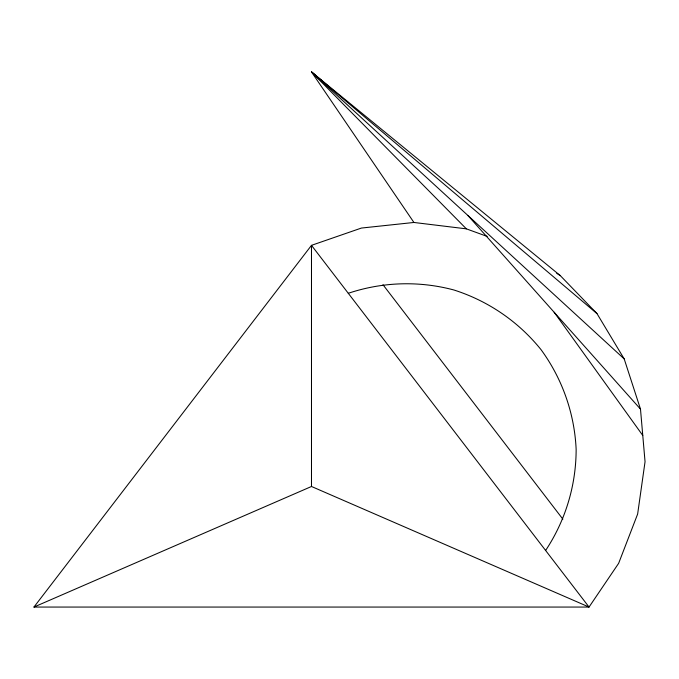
<?xml version="1.0" encoding="UTF-8"?>
<svg xmlns="http://www.w3.org/2000/svg" width="679" height="679" viewBox="0 0 679 679"><rect width="100%" height="100%" fill="white"/><g stroke="black" fill="none" stroke-linecap="round" stroke-linejoin="round"><path stroke-width="1.02" d="M545.619 550.465C565.514 520.47 576.123 485.324 576.14 449.328C574.493 413.367 562.297 378.738 541.053 349.677C518.484 321.634 488.184 300.89 453.886 289.984C419.113 280.682 382.413 281.836 348.293 293.294M413.927 222.466L311.491 71.94L560.302 275.623L596.994 313.613L624.188 358.894L640.492 409.131L645.05 461.745L637.64 514.045L618.645 563.324L589.041 607.06L33.95 607.06L311.491 245.34L361.406 228.059L413.927 222.466L466.354 228.848L487.199 236.419M33.95 607.06L311.491 486.487L589.041 607.06L311.491 245.34L311.491 486.487M556.763 273.323L560.302 275.623M596.994 313.613L311.491 71.94L466.354 228.848M326.794 85.028L311.491 71.94L624.188 358.894M467.839 215.413L640.492 409.131M382.99 284.73L562.866 519.163M554.166 312.272L642.767 435.443"/></g></svg>
